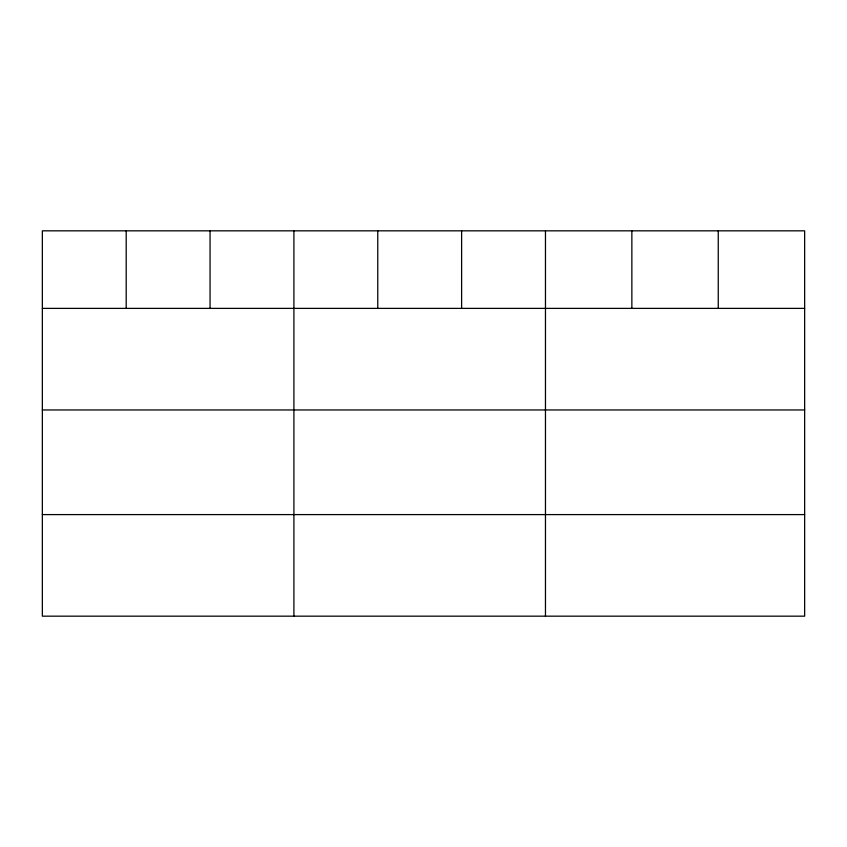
<?xml version="1.0" encoding="UTF-8"?>
<svg xmlns="http://www.w3.org/2000/svg" width="847" height="847" viewBox="0 0 847 847"><rect width="100%" height="100%" fill="white"/><g stroke="black" fill="none" stroke-linecap="round" stroke-linejoin="round"><path stroke-width="1.27" d="M804.65 409.959L804.65 230.829L42.35 230.829L42.35 616.171L804.65 616.171L804.65 409.959L42.35 409.959M42.35 308.382L804.65 308.382M42.35 514.595L804.65 514.595M718.256 230.829L718.256 308.382M631.862 230.829L631.862 308.382M545.468 230.829L545.468 616.171M461.615 230.829L461.615 308.382M377.762 230.829L377.762 308.382M293.909 230.829L293.909 616.171M210.056 230.829L210.056 308.382M126.203 230.829L126.203 308.382"/></g></svg>
